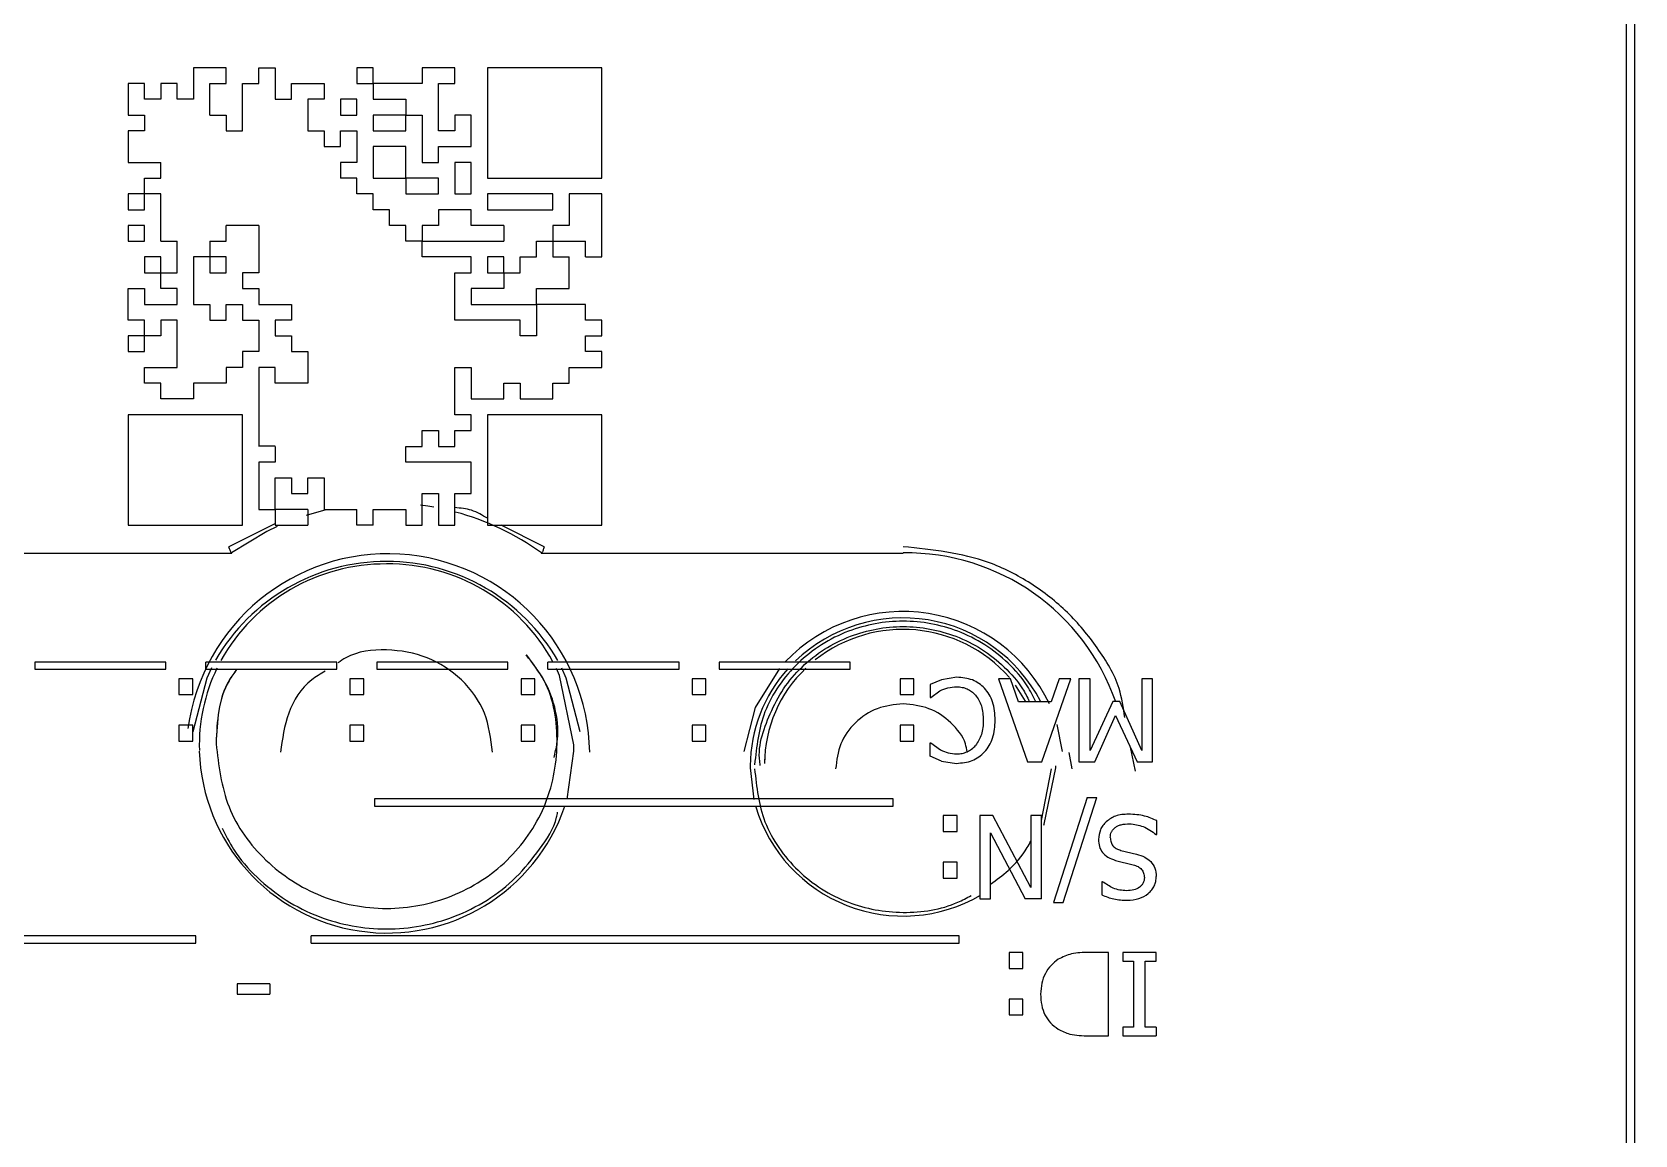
# Model space of a CAD drawing. Extents: x 500 to 100500, y -14500 to 21140.
# Drawn here: x 6592.38 to 6611, y -1954.71 to -1941.9 of the extents above; entities that cross this region are included whole.
import ezdxf

# ---------------------------------------------------------------- set-up
doc = ezdxf.new("R2010")
doc.units = 0
doc.layers.get('0').update_dxf_attribs({"linetype": 'CONTINUOUS'})
doc.layers.add('D', color=7, linetype='CONTINUOUS')

# ---------------------------------------------------------------- blocks, each defined once
blk = doc.blocks.new('KJG24hsdg')
at = {"color": 1, "linetype": 'Continuous', "lineweight": 25}
for p, q in [((-18036.019, -19366.062), (-18036.019, -19332.689)), ((-18035.919, -19366.372), (-18035.919, -19338.937)), ((-18052.282, -19341.883), (-18052.661, -19341.883)), ((-18052.661, -19341.883), (-18052.661, -19342.249)), ((-18052.282, -19342.066), (-18052.282, -19341.883)), ((-18051.902, -19341.883), (-18051.713, -19341.883)), ((-18051.902, -19342.066), (-18051.902, -19341.883)), ((-18051.713, -19341.883), (-18051.713, -19342.249)), ((-18050.575, -19341.883), (-18050.764, -19341.883)), ((-18050.764, -19341.883), (-18050.764, -19342.066)), ((-18050.575, -19342.066), (-18050.575, -19341.883)), ((-18049.626, -19341.883), (-18050.006, -19341.883)), ((-18050.006, -19341.883), (-18050.006, -19342.066)), ((-18049.626, -19342.066), (-18049.626, -19341.883)), ((-18047.919, -19341.883), (-18049.247, -19341.883)), ((-18049.247, -19341.883), (-18049.247, -19343.165)), ((-18047.919, -19343.165), (-18047.919, -19341.883)), ((-18053.23, -19342.066), (-18053.419, -19342.066)), ((-18053.419, -19342.066), (-18053.419, -19342.432)), ((-18053.23, -19342.249), (-18053.23, -19342.066)), ((-18052.85, -19342.066), (-18053.04, -19342.066)), ((-18053.04, -19342.066), (-18053.04, -19342.249)), ((-18052.85, -19342.249), (-18052.85, -19342.066)), ((-18052.471, -19342.432), (-18052.471, -19342.066)), ((-18052.471, -19342.066), (-18052.282, -19342.066)), ((-18052.092, -19342.066), (-18051.902, -19342.066)), ((-18052.092, -19342.616), (-18052.092, -19342.066)), ((-18051.523, -19342.066), (-18051.144, -19342.066)), ((-18051.523, -19342.249), (-18051.523, -19342.066)), ((-18051.144, -19342.066), (-18051.144, -19342.249)), ((-18050.764, -19342.066), (-18050.575, -19342.066)), ((-18050.006, -19342.066), (-18050.575, -19342.066)), ((-18050.575, -19342.066), (-18050.575, -19342.249)), ((-18049.816, -19342.616), (-18049.816, -19342.066)), ((-18049.816, -19342.066), (-18049.626, -19342.066)), ((-18053.04, -19342.249), (-18053.23, -19342.249)), ((-18052.661, -19342.249), (-18052.85, -19342.249)), ((-18051.713, -19342.249), (-18051.523, -19342.249)), ((-18051.333, -19342.249), (-18051.333, -19342.616)), ((-18051.144, -19342.249), (-18051.333, -19342.249)), ((-18050.764, -19342.249), (-18050.954, -19342.249)), ((-18050.954, -19342.249), (-18050.954, -19342.432)), ((-18050.764, -19342.432), (-18050.764, -19342.249)), ((-18050.575, -19342.249), (-18050.195, -19342.249)), ((-18050.195, -19342.249), (-18050.195, -19342.432)), ((-18053.419, -19342.432), (-18053.23, -19342.432)), ((-18053.23, -19342.432), (-18053.23, -19342.616)), ((-18052.471, -19342.432), (-18052.282, -19342.432)), ((-18052.282, -19342.432), (-18052.282, -19342.616)), ((-18050.954, -19342.432), (-18050.764, -19342.432)), ((-18050.195, -19342.432), (-18050.575, -19342.432)), ((-18050.575, -19342.432), (-18050.575, -19342.616)), ((-18050.195, -19342.432), (-18050.006, -19342.432)), ((-18050.195, -19342.616), (-18050.195, -19342.432)), ((-18050.006, -19342.432), (-18050.006, -19342.982)), ((-18049.437, -19342.432), (-18049.626, -19342.432)), ((-18049.626, -19342.432), (-18049.626, -19342.616)), ((-18049.437, -19342.799), (-18049.437, -19342.432)), ((-18053.23, -19342.616), (-18053.419, -19342.616)), ((-18053.419, -19342.616), (-18053.419, -19342.982)), ((-18052.282, -19342.616), (-18052.092, -19342.616)), ((-18051.333, -19342.616), (-18051.144, -19342.616)), ((-18051.144, -19342.616), (-18051.144, -19342.799)), ((-18050.954, -19342.616), (-18050.764, -19342.616)), ((-18050.954, -19342.799), (-18050.954, -19342.616)), ((-18050.764, -19342.616), (-18050.764, -19342.982)), ((-18050.575, -19342.616), (-18050.195, -19342.616)), ((-18049.626, -19342.616), (-18049.816, -19342.616)), ((-18051.144, -19342.799), (-18050.954, -19342.799)), ((-18050.575, -19342.799), (-18050.575, -19343.165)), ((-18050.195, -19342.799), (-18050.575, -19342.799)), ((-18050.195, -19343.165), (-18050.195, -19342.799)), ((-18049.816, -19342.982), (-18049.816, -19342.799)), ((-18049.816, -19342.799), (-18049.437, -19342.799)), ((-18053.419, -19342.982), (-18053.04, -19342.982)), ((-18053.04, -19343.165), (-18053.04, -19342.982)), ((-18050.954, -19342.982), (-18050.954, -19343.165)), ((-18050.764, -19342.982), (-18050.954, -19342.982)), ((-18050.006, -19342.982), (-18049.816, -19342.982)), ((-18049.437, -19342.982), (-18049.626, -19342.982)), ((-18049.626, -19342.982), (-18049.626, -19343.348)), ((-18049.437, -19343.348), (-18049.437, -19342.982)), ((-18053.23, -19343.165), (-18053.04, -19343.165)), ((-18053.23, -19343.348), (-18053.23, -19343.165)), ((-18050.764, -19343.165), (-18050.954, -19343.165)), ((-18050.764, -19343.348), (-18050.764, -19343.165)), ((-18050.575, -19343.165), (-18050.195, -19343.165)), ((-18049.816, -19343.165), (-18050.195, -19343.165)), ((-18050.195, -19343.165), (-18050.195, -19343.348)), ((-18049.816, -19343.348), (-18049.816, -19343.165)), ((-18049.247, -19343.165), (-18047.919, -19343.165)), ((-18053.23, -19343.348), (-18053.419, -19343.348)), ((-18053.419, -19343.348), (-18053.419, -19343.532)), ((-18053.04, -19343.348), (-18053.23, -19343.348)), ((-18053.23, -19343.532), (-18053.23, -19343.348)), ((-18053.04, -19343.898), (-18053.04, -19343.348)), ((-18050.575, -19343.348), (-18050.764, -19343.348)), ((-18050.575, -19343.532), (-18050.575, -19343.348)), ((-18050.195, -19343.348), (-18049.816, -19343.348)), ((-18049.626, -19343.348), (-18049.437, -19343.348)), ((-18048.488, -19343.348), (-18049.247, -19343.348)), ((-18049.247, -19343.348), (-18049.247, -19343.532)), ((-18048.488, -19343.532), (-18048.488, -19343.348)), ((-18047.919, -19343.348), (-18048.299, -19343.348)), ((-18048.299, -19343.348), (-18048.299, -19343.715)), ((-18047.919, -19344.081), (-18047.919, -19343.348)), ((-18053.419, -19343.532), (-18053.23, -19343.532)), ((-18050.385, -19343.532), (-18050.575, -19343.532)), ((-18050.385, -19343.715), (-18050.385, -19343.532)), ((-18049.437, -19343.532), (-18049.816, -19343.532)), ((-18049.816, -19343.532), (-18049.816, -19343.715)), ((-18049.437, -19343.715), (-18049.437, -19343.532)), ((-18049.247, -19343.532), (-18048.488, -19343.532)), ((-18053.23, -19343.715), (-18053.419, -19343.715)), ((-18053.419, -19343.715), (-18053.419, -19343.898)), ((-18053.23, -19343.898), (-18053.23, -19343.715)), ((-18052.282, -19343.898), (-18052.282, -19343.715)), ((-18051.902, -19343.715), (-18052.282, -19343.715)), ((-18051.902, -19343.715), (-18051.902, -19344.264)), ((-18050.195, -19343.715), (-18050.385, -19343.715)), ((-18050.195, -19343.898), (-18050.195, -19343.715)), ((-18049.816, -19343.715), (-18050.006, -19343.715)), ((-18050.006, -19343.715), (-18050.006, -19343.898)), ((-18049.057, -19343.715), (-18049.437, -19343.715)), ((-18049.057, -19343.715), (-18049.057, -19343.898)), ((-18048.299, -19343.715), (-18048.488, -19343.715)), ((-18048.488, -19343.715), (-18048.488, -19343.898)), ((-18053.419, -19343.898), (-18053.23, -19343.898)), ((-18053.04, -19343.898), (-18052.85, -19343.898)), ((-18052.85, -19344.264), (-18052.85, -19343.898)), ((-18052.471, -19343.898), (-18052.471, -19344.081)), ((-18052.471, -19343.898), (-18052.282, -19343.898)), ((-18050.006, -19343.898), (-18050.195, -19343.898)), ((-18050.006, -19344.081), (-18050.006, -19343.898)), ((-18050.006, -19343.898), (-18049.057, -19343.898)), ((-18048.678, -19343.898), (-18048.488, -19343.898)), ((-18048.678, -19344.081), (-18048.678, -19343.898)), ((-18048.488, -19343.898), (-18048.488, -19344.081)), ((-18048.488, -19343.898), (-18048.109, -19343.898)), ((-18048.109, -19344.081), (-18048.109, -19343.898)), ((-18053.04, -19344.081), (-18053.23, -19344.081)), ((-18053.23, -19344.081), (-18053.23, -19344.264)), ((-18053.04, -19344.264), (-18053.04, -19344.081)), ((-18052.661, -19344.081), (-18052.661, -19344.631)), ((-18052.471, -19344.081), (-18052.661, -19344.081)), ((-18052.282, -19344.081), (-18052.471, -19344.081)), ((-18052.471, -19344.081), (-18052.471, -19344.264)), ((-18052.282, -19344.264), (-18052.282, -19344.081)), ((-18049.437, -19344.081), (-18050.006, -19344.081)), ((-18049.437, -19344.264), (-18049.437, -19344.081)), ((-18049.057, -19344.081), (-18049.247, -19344.081)), ((-18049.247, -19344.081), (-18049.247, -19344.264)), ((-18049.057, -19344.264), (-18049.057, -19344.081)), ((-18048.868, -19344.081), (-18048.678, -19344.081)), ((-18048.868, -19344.264), (-18048.868, -19344.081)), ((-18048.488, -19344.081), (-18048.299, -19344.081)), ((-18048.299, -19344.448), (-18048.299, -19344.081)), ((-18048.109, -19344.081), (-18047.919, -19344.081)), ((-18053.23, -19344.264), (-18053.04, -19344.264)), ((-18053.04, -19344.264), (-18052.85, -19344.264)), ((-18053.04, -19344.448), (-18053.04, -19344.264)), ((-18052.471, -19344.264), (-18052.282, -19344.264)), ((-18051.902, -19344.264), (-18052.092, -19344.264)), ((-18052.092, -19344.264), (-18052.092, -19344.448)), ((-18049.626, -19344.814), (-18049.626, -19344.264)), ((-18049.626, -19344.264), (-18049.437, -19344.264)), ((-18049.247, -19344.264), (-18049.057, -19344.264)), ((-18049.057, -19344.264), (-18048.868, -19344.264)), ((-18049.057, -19344.264), (-18049.057, -19344.448)), ((-18053.419, -19344.448), (-18053.23, -19344.448)), ((-18053.419, -19344.814), (-18053.419, -19344.448)), ((-18053.23, -19344.448), (-18053.23, -19344.631)), ((-18052.85, -19344.448), (-18053.04, -19344.448)), ((-18052.85, -19344.631), (-18052.85, -19344.448)), ((-18052.092, -19344.448), (-18051.902, -19344.448)), ((-18051.902, -19344.448), (-18051.902, -19344.631)), ((-18049.057, -19344.448), (-18049.437, -19344.448)), ((-18049.437, -19344.448), (-18049.437, -19344.631)), ((-18048.678, -19344.631), (-18048.678, -19344.448)), ((-18048.678, -19344.448), (-18048.299, -19344.448)), ((-18053.23, -19344.814), (-18053.419, -19344.814)), ((-18053.23, -19344.631), (-18052.85, -19344.631)), ((-18053.23, -19344.997), (-18053.23, -19344.814)), ((-18053.04, -19344.814), (-18053.04, -19344.997)), ((-18052.85, -19344.814), (-18053.04, -19344.814)), ((-18052.85, -19345.364), (-18052.85, -19344.814)), ((-18052.661, -19344.631), (-18052.471, -19344.631)), ((-18052.471, -19344.631), (-18052.471, -19344.814)), ((-18052.471, -19344.814), (-18052.282, -19344.814)), ((-18052.282, -19344.631), (-18052.092, -19344.631)), ((-18052.282, -19344.814), (-18052.282, -19344.631)), ((-18052.092, -19344.631), (-18052.092, -19344.814)), ((-18052.092, -19344.814), (-18051.902, -19344.814)), ((-18051.902, -19344.631), (-18051.523, -19344.631)), ((-18051.902, -19344.814), (-18051.902, -19345.18)), ((-18051.523, -19344.814), (-18051.713, -19344.814)), ((-18051.713, -19344.814), (-18051.713, -19344.997)), ((-18051.523, -19344.631), (-18051.523, -19344.814)), ((-18048.868, -19344.814), (-18049.626, -19344.814)), ((-18049.437, -19344.631), (-18048.678, -19344.631)), ((-18048.868, -19344.997), (-18048.868, -19344.814)), ((-18048.109, -19344.631), (-18048.678, -19344.631)), ((-18048.678, -19344.631), (-18048.678, -19344.997)), ((-18048.109, -19344.814), (-18048.109, -19344.631)), ((-18047.919, -19344.814), (-18048.109, -19344.814)), ((-18047.919, -19344.997), (-18047.919, -19344.814)), ((-18053.23, -19344.997), (-18053.419, -19344.997)), ((-18053.419, -19344.997), (-18053.419, -19345.18)), ((-18053.23, -19345.18), (-18053.23, -19344.997)), ((-18053.04, -19344.997), (-18053.23, -19344.997)), ((-18051.713, -19344.997), (-18051.523, -19344.997)), ((-18051.523, -19344.997), (-18051.523, -19345.18)), ((-18048.678, -19344.997), (-18048.868, -19344.997)), ((-18048.109, -19345.18), (-18048.109, -19344.997)), ((-18048.109, -19344.997), (-18047.919, -19344.997)), ((-18053.419, -19345.18), (-18053.23, -19345.18)), ((-18051.902, -19345.18), (-18052.092, -19345.18)), ((-18052.092, -19345.18), (-18052.092, -19345.364)), ((-18051.523, -19345.18), (-18051.333, -19345.18)), ((-18051.333, -19345.18), (-18051.333, -19345.547)), ((-18047.919, -19345.18), (-18048.109, -19345.18)), ((-18047.919, -19345.364), (-18047.919, -19345.18)), ((-18053.23, -19345.364), (-18052.85, -19345.364)), ((-18053.23, -19345.547), (-18053.23, -19345.364)), ((-18052.282, -19345.364), (-18052.282, -19345.547)), ((-18052.092, -19345.364), (-18052.282, -19345.364)), ((-18051.713, -19345.364), (-18051.902, -19345.364)), ((-18051.902, -19345.364), (-18051.902, -19346.28)), ((-18051.713, -19345.547), (-18051.713, -19345.364)), ((-18049.626, -19345.364), (-18049.437, -19345.364)), ((-18049.626, -19345.913), (-18049.626, -19345.364)), ((-18049.437, -19345.364), (-18049.437, -19345.73)), ((-18048.299, -19345.547), (-18048.299, -19345.364)), ((-18048.299, -19345.364), (-18047.919, -19345.364)), ((-18053.04, -19345.547), (-18053.23, -19345.547)), ((-18053.04, -19345.73), (-18053.04, -19345.547)), ((-18052.661, -19345.547), (-18052.661, -19345.73)), ((-18052.282, -19345.547), (-18052.661, -19345.547)), ((-18051.333, -19345.547), (-18051.713, -19345.547)), ((-18049.057, -19345.73), (-18049.057, -19345.547)), ((-18049.057, -19345.547), (-18048.868, -19345.547)), ((-18048.868, -19345.547), (-18048.868, -19345.73)), ((-18048.488, -19345.73), (-18048.488, -19345.547)), ((-18048.488, -19345.547), (-18048.299, -19345.547)), ((-18052.661, -19345.73), (-18053.04, -19345.73)), ((-18049.437, -19345.73), (-18049.057, -19345.73)), ((-18048.868, -19345.73), (-18048.488, -19345.73)), ((-18052.092, -19345.913), (-18053.419, -19345.913)), ((-18053.419, -19345.913), (-18053.419, -19347.195)), ((-18052.092, -19347.195), (-18052.092, -19345.913)), ((-18049.437, -19345.913), (-18049.626, -19345.913)), ((-18049.437, -19346.096), (-18049.437, -19345.913)), ((-18047.919, -19345.913), (-18049.247, -19345.913)), ((-18049.247, -19345.913), (-18049.247, -19347.195)), ((-18047.919, -19347.195), (-18047.919, -19345.913)), ((-18050.006, -19346.28), (-18050.006, -19346.096)), ((-18050.006, -19346.096), (-18049.816, -19346.096)), ((-18049.816, -19346.096), (-18049.816, -19346.28)), ((-18049.626, -19346.28), (-18049.626, -19346.096)), ((-18049.626, -19346.096), (-18049.437, -19346.096)), ((-18051.713, -19346.279), (-18051.902, -19346.279)), ((-18051.713, -19346.28), (-18051.713, -19346.463)), ((-18050.195, -19346.463), (-18050.195, -19346.28)), ((-18050.195, -19346.28), (-18050.006, -19346.28)), ((-18049.816, -19346.28), (-18049.626, -19346.28)), ((-18051.713, -19346.463), (-18051.902, -19346.463)), ((-18051.902, -19346.463), (-18051.902, -19347.012)), ((-18049.437, -19346.463), (-18050.195, -19346.463)), ((-18049.437, -19346.829), (-18049.437, -19346.463)), ((-18051.713, -19347.012), (-18051.713, -19346.646)), ((-18051.713, -19346.646), (-18051.523, -19346.646)), ((-18051.523, -19346.646), (-18051.523, -19346.829)), ((-18051.333, -19346.646), (-18051.144, -19346.646)), ((-18051.333, -19346.829), (-18051.333, -19346.646)), ((-18051.144, -19346.646), (-18051.144, -19347.012)), ((-18051.523, -19346.829), (-18051.333, -19346.829)), ((-18050.006, -19347.195), (-18050.006, -19346.829)), ((-18050.006, -19346.829), (-18049.816, -19346.829)), ((-18049.816, -19346.829), (-18049.816, -19347.195)), ((-18049.626, -19347.195), (-18049.626, -19346.829)), ((-18049.626, -19346.829), (-18049.437, -19346.829)), ((-18051.902, -19347.012), (-18051.713, -19347.012)), ((-18051.333, -19347.012), (-18051.713, -19347.012)), ((-18051.713, -19347.012), (-18051.713, -19347.195)), ((-18051.123, -19347.019), (-18051.353, -19347.082)), ((-18051.333, -19347.012), (-18051.333, -19347.195)), ((-18051.144, -19347.012), (-18050.764, -19347.012)), ((-18050.764, -19347.195), (-18050.764, -19347.012)), ((-18050.575, -19347.195), (-18050.575, -19347.012)), ((-18050.575, -19347.012), (-18050.195, -19347.012)), ((-18050.195, -19347.012), (-18050.195, -19347.195)), ((-18053.419, -19347.195), (-18052.092, -19347.195)), ((-18051.718, -19347.179), (-18052.252, -19347.446)), ((-18051.713, -19347.195), (-18051.333, -19347.195)), ((-18050.575, -19347.195), (-18050.764, -19347.195)), ((-18050.195, -19347.195), (-18050.006, -19347.195)), ((-18049.816, -19347.195), (-18049.626, -19347.195)), ((-18049.247, -19347.195), (-18047.919, -19347.195)), ((-18048.587, -19347.446), (-18049.088, -19347.195)), ((-18056.419, -19347.52), (-18052.217, -19347.52)), ((-18052.219, -19347.518), (-18052.219, -19347.517)), ((-18048.622, -19347.52), (-18044.419, -19347.52)), ((-18048.62, -19347.517), (-18048.62, -19347.518)), ((-18054.505, -19348.785), (-18054.505, -19348.868)), ((-18052.983, -19348.785), (-18054.505, -19348.785)), ((-18054.505, -19348.868), (-18052.983, -19348.868)), ((-18052.983, -19348.868), (-18052.983, -19348.785)), ((-18052.518, -19348.868), (-18052.518, -19348.785)), ((-18050.996, -19348.785), (-18052.518, -19348.785)), ((-18052.518, -19348.868), (-18050.996, -19348.868)), ((-18050.996, -19348.868), (-18050.996, -19348.785)), ((-18050.531, -19348.785), (-18050.531, -19348.868)), ((-18049.009, -19348.785), (-18050.531, -19348.785)), ((-18050.531, -19348.868), (-18049.009, -19348.868)), ((-18049.009, -19348.868), (-18049.009, -19348.785)), ((-18048.544, -19348.868), (-18048.544, -19348.785)), ((-18047.022, -19348.785), (-18048.544, -19348.785)), ((-18048.544, -19348.868), (-18047.022, -19348.868)), ((-18047.022, -19348.868), (-18047.022, -19348.785)), ((-18046.557, -19348.785), (-18046.557, -19348.868)), ((-18045.035, -19348.785), (-18046.557, -19348.785)), ((-18046.557, -19348.868), (-18045.035, -19348.868)), ((-18045.035, -19348.868), (-18045.035, -19348.785)), ((-18052.671, -19348.979), (-18052.831, -19348.979)), ((-18052.831, -19348.979), (-18052.831, -19349.163)), ((-18052.671, -19349.163), (-18052.671, -19348.979)), ((-18050.684, -19348.979), (-18050.844, -19348.979)), ((-18050.844, -19348.979), (-18050.844, -19349.163)), ((-18050.684, -19349.163), (-18050.684, -19348.979)), ((-18048.697, -19348.979), (-18048.857, -19348.979)), ((-18048.857, -19348.979), (-18048.857, -19349.163)), ((-18048.697, -19349.163), (-18048.697, -19348.979)), ((-18046.71, -19348.979), (-18046.87, -19348.979)), ((-18046.87, -19348.979), (-18046.87, -19349.163)), ((-18046.71, -19349.163), (-18046.71, -19348.979)), ((-18044.293, -19348.979), (-18044.453, -19348.979)), ((-18044.453, -19348.979), (-18044.453, -19349.163)), ((-18044.293, -19349.163), (-18044.293, -19348.979)), ((-18043.975, -19348.99), (-18044.107, -19349.044)), ((-18044.107, -19349.044), (-18044.107, -19349.198)), ((-18043.796, -19348.961), (-18043.975, -19348.99)), ((-18043.171, -19348.979), (-18043.311, -19348.979)), ((-18043.311, -19348.979), (-18042.974, -19349.945)), ((-18043.08, -19349.249), (-18043.171, -19348.979)), ((-18042.996, -19349.238), (-18043.113, -19349.055)), ((-18042.81, -19349.945), (-18042.473, -19348.979)), ((-18042.607, -19348.979), (-18042.698, -19349.249)), ((-18042.473, -19348.979), (-18042.607, -19348.979)), ((-18042.245, -19348.979), (-18042.378, -19348.979)), ((-18042.378, -19348.979), (-18042.378, -19349.945)), ((-18042.245, -19349.811), (-18042.245, -19348.979)), ((-18041.645, -19348.979), (-18041.645, -19349.811)), ((-18041.521, -19348.979), (-18041.645, -19348.979)), ((-18041.521, -19349.945), (-18041.521, -19348.979)), ((-18052.831, -19349.163), (-18052.671, -19349.163)), ((-18050.844, -19349.163), (-18050.684, -19349.163)), ((-18048.857, -19349.163), (-18048.697, -19349.163)), ((-18046.87, -19349.163), (-18046.71, -19349.163)), ((-18044.453, -19349.163), (-18044.293, -19349.163)), ((-18044.107, -19349.198), (-18044.098, -19349.198)), ((-18044.098, -19349.198), (-18043.992, -19349.12)), ((-18042.698, -19349.249), (-18043.08, -19349.249)), ((-18041.984, -19349.245), (-18042.245, -19349.811)), ((-18041.903, -19349.245), (-18041.984, -19349.245)), ((-18041.645, -19349.811), (-18041.903, -19349.245)), ((-18042.193, -19349.945), (-18041.952, -19349.407)), ((-18041.952, -19349.407), (-18041.702, -19349.945)), ((-18052.671, -19349.519), (-18052.831, -19349.519)), ((-18052.831, -19349.519), (-18052.831, -19349.703)), ((-18052.671, -19349.703), (-18052.671, -19349.519)), ((-18050.684, -19349.519), (-18050.844, -19349.519)), ((-18050.844, -19349.519), (-18050.844, -19349.703)), ((-18050.684, -19349.703), (-18050.684, -19349.519)), ((-18048.697, -19349.519), (-18048.857, -19349.519)), ((-18048.857, -19349.519), (-18048.857, -19349.703)), ((-18048.697, -19349.703), (-18048.697, -19349.519)), ((-18046.71, -19349.519), (-18046.87, -19349.519)), ((-18046.87, -19349.519), (-18046.87, -19349.703)), ((-18046.71, -19349.703), (-18046.71, -19349.519)), ((-18044.293, -19349.519), (-18044.453, -19349.519)), ((-18044.453, -19349.519), (-18044.453, -19349.703)), ((-18044.293, -19349.703), (-18044.293, -19349.519)), ((-18042.568, -19349.825), (-18042.63, -19349.509)), ((-18052.831, -19349.703), (-18052.671, -19349.703)), ((-18052.399, -19349.719), (-18052.399, -19349.744)), ((-18050.844, -19349.703), (-18050.684, -19349.703)), ((-18048.857, -19349.703), (-18048.697, -19349.703)), ((-18048.439, -19349.744), (-18048.439, -19349.719)), ((-18048.322, -19350.377), (-18048.244, -19349.82)), ((-18048.244, -19349.82), (-18048.244, -19349.747)), ((-18046.87, -19349.703), (-18046.71, -19349.703)), ((-18044.453, -19349.703), (-18044.293, -19349.703)), ((-18044.107, -19349.725), (-18044.097, -19349.725)), ((-18044.107, -19349.88), (-18044.107, -19349.725)), ((-18044.097, -19349.725), (-18043.984, -19349.806)), ((-18042.496, -19349.835), (-18042.459, -19350.026)), ((-18041.722, -19350.052), (-18041.777, -19349.773)), ((-18046.194, -19349.99), (-18046.194, -19350.013)), ((-18046.194, -19350.013), (-18046.153, -19350.383)), ((-18046.029, -19349.914), (-18046.029, -19349.964)), ((-18043.975, -19349.937), (-18044.107, -19349.88)), ((-18043.975, -19349.937), (-18043.799, -19349.962)), ((-18042.974, -19349.945), (-18042.81, -19349.945)), ((-18042.812, -19350.624), (-18042.694, -19350.026)), ((-18042.644, -19350.013), (-18042.644, -19349.99)), ((-18042.378, -19349.945), (-18042.193, -19349.945)), ((-18041.702, -19349.945), (-18041.521, -19349.945)), ((-18050.559, -19350.375), (-18050.559, -19350.459)), ((-18044.535, -19350.375), (-18050.559, -19350.375)), ((-18044.535, -19350.459), (-18044.535, -19350.375)), ((-18042.283, -19350.359), (-18042.674, -19351.578)), ((-18042.559, -19351.578), (-18042.169, -19350.359)), ((-18042.283, -19350.359), (-18042.169, -19350.359)), ((-18050.559, -19350.459), (-18044.535, -19350.459)), ((-18043.792, -19350.569), (-18043.953, -19350.569)), ((-18043.953, -19350.569), (-18043.953, -19350.754)), ((-18043.792, -19350.754), (-18043.792, -19350.569)), ((-18043.379, -19350.569), (-18043.528, -19350.569)), ((-18043.528, -19350.569), (-18043.528, -19351.535)), ((-18042.936, -19351.402), (-18043.379, -19350.569)), ((-18042.812, -19350.569), (-18042.936, -19350.569)), ((-18042.936, -19350.569), (-18042.936, -19351.402)), ((-18042.812, -19351.535), (-18042.812, -19350.569)), ((-18043.953, -19350.754), (-18043.792, -19350.754)), ((-18043.404, -19351.535), (-18043.404, -19350.77)), ((-18043.404, -19350.77), (-18043.001, -19351.535)), ((-18041.471, -19350.788), (-18041.471, -19350.627)), ((-18041.481, -19350.788), (-18041.471, -19350.788)), ((-18043.792, -19351.109), (-18043.953, -19351.109)), ((-18043.953, -19351.109), (-18043.953, -19351.294)), ((-18043.792, -19351.294), (-18043.792, -19351.109)), ((-18041.953, -19351.088), (-18041.748, -19351.139)), ((-18041.889, -19350.972), (-18041.709, -19351.016)), ((-18043.953, -19351.294), (-18043.792, -19351.294)), ((-18042.103, -19351.336), (-18042.112, -19351.336)), ((-18042.112, -19351.336), (-18042.112, -19351.49)), ((-18043.528, -19351.535), (-18043.404, -19351.535)), ((-18042.812, -19351.535), (-18043.001, -19351.535)), ((-18042.674, -19351.578), (-18042.559, -19351.578)), ((-18052.633, -19351.965), (-18054.905, -19351.965)), ((-18054.905, -19352.049), (-18052.633, -19352.049)), ((-18052.633, -19352.049), (-18052.633, -19351.965)), ((-18051.295, -19352.049), (-18051.295, -19351.965)), ((-18043.77, -19351.965), (-18051.295, -19351.965)), ((-18051.295, -19352.049), (-18043.77, -19352.049)), ((-18043.77, -19352.049), (-18043.77, -19351.965)), ((-18043.028, -19352.159), (-18043.189, -19352.159)), ((-18043.189, -19352.159), (-18043.189, -19352.344)), ((-18043.028, -19352.344), (-18043.028, -19352.159)), ((-18042.034, -19352.159), (-18042.264, -19352.159)), ((-18042.034, -19353.125), (-18042.034, -19352.159)), ((-18041.482, -19352.159), (-18041.869, -19352.159)), ((-18041.869, -19352.159), (-18041.869, -19352.258)), ((-18041.869, -19352.258), (-18041.742, -19352.258)), ((-18041.742, -19352.258), (-18041.742, -19353.027)), ((-18041.609, -19353.027), (-18041.609, -19352.258)), ((-18041.609, -19352.258), (-18041.482, -19352.258)), ((-18041.482, -19352.258), (-18041.482, -19352.159)), ((-18043.189, -19352.344), (-18043.028, -19352.344)), ((-18051.775, -19352.523), (-18052.154, -19352.523)), ((-18052.154, -19352.523), (-18052.154, -19352.641)), ((-18051.775, -19352.523), (-18051.775, -19352.641)), ((-18052.154, -19352.641), (-18051.775, -19352.641)), ((-18043.028, -19352.7), (-18043.189, -19352.7)), ((-18043.189, -19352.7), (-18043.189, -19352.884)), ((-18043.028, -19352.884), (-18043.028, -19352.7)), ((-18043.189, -19352.884), (-18043.028, -19352.884)), ((-18042.261, -19353.125), (-18042.034, -19353.125)), ((-18041.742, -19353.027), (-18041.869, -19353.027)), ((-18041.869, -19353.027), (-18041.869, -19353.125)), ((-18041.869, -19353.125), (-18041.482, -19353.125)), ((-18041.482, -19353.027), (-18041.609, -19353.027)), ((-18041.482, -19353.027), (-18041.482, -19353.125))]:
    blk.add_line(p, q, dxfattribs=at)
at = {"color": 1, "linetype": 'Continuous', "lineweight": 25, "flags": 128}
for points in [[(-18049.87, -19346.987), (-18049.939, -19346.976), (-18050.026, -19346.963)], [(-18051.689, -19347.211), (-18051.811, -19347.269), (-18052.219, -19347.518)], [(-18052.452, -19348.851), (-18052.508, -19348.972), (-18052.669, -19349.594)], [(-18048.244, -19349.745), (-18048.41, -19348.943), (-18048.447, -19348.861)], [(-18048.17, -19349.594), (-18048.331, -19348.972), (-18048.383, -19348.858)], [(-18045.857, -19348.86), (-18046.138, -19349.313), (-18046.271, -19349.825)], [(-18042.785, -19350.681), (-18042.78, -19350.669), (-18042.644, -19350.013)]]:
    blk.add_lwpolyline(points, dxfattribs=at)
at = {"color": 1, "linetype": 'Continuous', "lineweight": 25}
for centre, radius, start, end in [((-18050.405, -19349.986), 3.046, 54.133, 75.0831), ((-18050.403, -19349.872), 2.344, 0.9475, 172.3164), ((-18044.386, -19350.096), 2.579, 19.1818, 90.7497), ((-18050.419, -19349.908), 2.292, 29.8462, 150.0382), ((-18050.436, -19349.829), 2.183, 89.566, 150.8897), ((-18050.403, -19349.828), 2.183, 28.6468, 90.4385), ((-18044.422, -19350.086), 1.888, 25.5564, 136.33), ((-18044.422, -19350.076), 1.804, 27.5884, 133.7357), ((-18044.42, -19350.051), 1.645, 41.3606, 128.3537), ((-18050.553, -19349.748), 2.041, 154.1075, 181.8509), ((-18044.518, -19349.992), 1.676, 137.7318, 179.9533), ((-18044.492, -19349.972), 1.537, 133.4972, 179.6947), ((-18050.412, -19349.749), 2.183, 181.8565, 341.0134), ((-18044.42, -19349.946), 1.789, 196.9702, 300.1689)]:
    blk.add_arc(centre, radius, start, end, dxfattribs=at)
for points, knots in [([(-18049.247, -19347.116), (-18049.307, -19347.08), (-18049.423, -19347.009), (-18049.56, -19346.998), (-18049.626, -19346.992)], [0, 0, 0, 0, 0.513081, 1, 1, 1, 1]), ([(-18052.219, -19347.518), (-18052.219, -19347.519), (-18052.22, -19347.522), (-18052.224, -19347.515), (-18052.23, -19347.505), (-18052.236, -19347.489), (-18052.244, -19347.468), (-18052.249, -19347.454), (-18052.252, -19347.446)], [0, 0, 0, 0, 0.23945, 0.366696, 0.49908, 0.70549, 0.841806, 1, 1, 1, 1]), ([(-18048.587, -19347.446), (-18048.59, -19347.454), (-18048.595, -19347.468), (-18048.602, -19347.489), (-18048.609, -19347.505), (-18048.614, -19347.515), (-18048.619, -19347.522), (-18048.62, -19347.519), (-18048.62, -19347.518)], [0, 0, 0, 0, 0.158219, 0.294543, 0.500921, 0.633319, 0.76057, 1, 1, 1, 1]), ([(-18041.845, -19349.43), (-18041.861, -19349.316), (-18041.902, -19349.025), (-18042.155, -19348.613), (-18042.497, -19348.196), (-18042.928, -19347.86), (-18043.556, -19347.535), (-18044.08, -19347.481), (-18044.419, -19347.446)], [0, 0, 0, 0, 0.09977, 0.2538985, 0.4081772, 0.5623057, 0.7165844, 1, 1, 1, 1]), ([(-18042.877, -19349.249), (-18042.908, -19349.185), (-18042.99, -19349.019), (-18043.193, -19348.792), (-18043.465, -19348.574), (-18043.868, -19348.373), (-18044.419, -19348.27), (-18044.971, -19348.373), (-18045.373, -19348.574), (-18045.648, -19348.79), (-18045.871, -19349.055), (-18046.086, -19349.444), (-18046.121, -19349.767), (-18046.144, -19349.977)], [0, 0, 0, 0, 0.047125, 0.123324, 0.199408, 0.275607, 0.41555, 0.555492, 0.631575, 0.707775, 0.783858, 0.860057, 1, 1, 1, 1]), ([(-18046.078, -19349.986), (-18046.078, -19349.983), (-18046.118, -19349.783), (-18046.008, -19349.463), (-18045.819, -19349.09), (-18045.601, -19348.835), (-18045.338, -19348.627), (-18044.951, -19348.433), (-18044.419, -19348.334), (-18043.889, -19348.434), (-18043.501, -19348.626), (-18043.24, -19348.836), (-18043.052, -19349.044), (-18042.978, -19349.192), (-18042.954, -19349.241)], [0, 0, 0, 0, 0.002122, 0.143056, 0.219677, 0.296418, 0.373038, 0.44978, 0.590714, 0.731648, 0.808268, 0.885009, 0.961629, 1, 1, 1, 1]), ([(-18052.399, -19349.734), (-18052.37, -19349.984), (-18052.31, -19350.485), (-18051.852, -19351.121), (-18051.198, -19351.547), (-18050.419, -19351.696), (-18049.642, -19351.546), (-18048.984, -19351.122), (-18048.54, -19350.483), (-18048.396, -19349.739), (-18048.491, -19349.096), (-18048.722, -19348.799), (-18048.797, -19348.703)], [0, 0, 0, 0, 0.105465, 0.21093, 0.316395, 0.42186, 0.527325, 0.63279, 0.738255, 0.84372, 0.949185, 1, 1, 1, 1]), ([(-18049.19, -19349.833), (-18049.208, -19349.677), (-18049.245, -19349.366), (-18049.529, -19348.972), (-18049.937, -19348.705), (-18050.415, -19348.622), (-18050.791, -19348.663), (-18050.952, -19348.774), (-18050.982, -19348.795)], [0, 0, 0, 0, 0.1912, 0.3824, 0.5736, 0.7648, 0.956, 1, 1, 1, 1]), ([(-18048.474, -19349.895), (-18048.461, -19349.84), (-18048.39, -19349.543), (-18048.496, -19349.092), (-18048.722, -19348.797), (-18048.795, -19348.702)], [0, 0, 0, 0, 0.133284, 0.720193, 1, 1, 1, 1]), ([(-18052.156, -19348.868), (-18052.189, -19348.912), (-18052.373, -19349.159), (-18052.387, -19349.474), (-18052.399, -19349.734)], [0, 0, 0, 0, 0.177001, 1, 1, 1, 1]), ([(-18052.159, -19348.868), (-18052.191, -19348.911), (-18052.373, -19349.157), (-18052.388, -19349.47), (-18052.399, -19349.729)], [0, 0, 0, 0, 0.1721699, 1, 1, 1, 1]), ([(-18051.131, -19348.891), (-18051.185, -19348.923), (-18051.377, -19349.035), (-18051.59, -19349.372), (-18051.629, -19349.679), (-18051.649, -19349.833)], [0, 0, 0, 0, 0.165184, 0.582592, 1, 1, 1, 1]), ([(-18043.992, -19349.12), (-18043.961, -19349.106), (-18043.9, -19349.079), (-18043.832, -19349.075), (-18043.798, -19349.073)], [0, 0, 0, 0, 0.4978869, 1, 1, 1, 1]), ([(-18043.798, -19349.073), (-18043.777, -19349.074), (-18043.735, -19349.076), (-18043.676, -19349.095), (-18043.623, -19349.125), (-18043.594, -19349.154), (-18043.58, -19349.169)], [0, 0, 0, 0, 0.257779, 0.502166, 0.745429, 1, 1, 1, 1]), ([(-18043.475, -19349.088), (-18043.495, -19349.069), (-18043.537, -19349.03), (-18043.643, -19348.975), (-18043.734, -19348.967), (-18043.796, -19348.961)], [0, 0, 0, 0, 0.2432525, 0.4836802, 1, 1, 1, 1]), ([(-18043.349, -19349.461), (-18043.354, -19349.388), (-18043.361, -19349.284), (-18043.415, -19349.16), (-18043.455, -19349.112), (-18043.475, -19349.088)], [0, 0, 0, 0, 0.539719, 0.775345, 1, 1, 1, 1]), ([(-18043.677, -19349.827), (-18043.682, -19349.797), (-18043.703, -19349.668), (-18043.856, -19349.479), (-18044.111, -19349.303), (-18044.316, -19349.28), (-18044.419, -19349.269)], [0, 0, 0, 0, 0.094779, 0.396519, 0.69826, 1, 1, 1, 1]), ([(-18043.58, -19349.169), (-18043.566, -19349.188), (-18043.536, -19349.226), (-18043.496, -19349.324), (-18043.491, -19349.405), (-18043.488, -19349.461)], [0, 0, 0, 0, 0.225072, 0.461596, 1, 1, 1, 1]), ([(-18043.488, -19349.461), (-18043.49, -19349.518), (-18043.494, -19349.623), (-18043.551, -19349.712), (-18043.577, -19349.753)], [0, 0, 0, 0, 0.543437, 1, 1, 1, 1]), ([(-18043.474, -19349.829), (-18043.454, -19349.805), (-18043.415, -19349.756), (-18043.361, -19349.633), (-18043.354, -19349.531), (-18043.349, -19349.461)], [0, 0, 0, 0, 0.2307091, 0.4687502, 1, 1, 1, 1]), ([(-18043.984, -19349.806), (-18043.955, -19349.819), (-18043.896, -19349.846), (-18043.831, -19349.85), (-18043.798, -19349.852)], [0, 0, 0, 0, 0.499029, 1, 1, 1, 1]), ([(-18043.799, -19349.962), (-18043.736, -19349.956), (-18043.644, -19349.948), (-18043.537, -19349.889), (-18043.495, -19349.849), (-18043.474, -19349.829)], [0, 0, 0, 0, 0.5113695, 0.7528967, 1, 1, 1, 1]), ([(-18043.798, -19349.852), (-18043.776, -19349.851), (-18043.735, -19349.849), (-18043.675, -19349.829), (-18043.621, -19349.797), (-18043.592, -19349.768), (-18043.577, -19349.753)], [0, 0, 0, 0, 0.254445, 0.497783, 0.74227, 1, 1, 1, 1]), ([(-18046.144, -19350.026), (-18046.121, -19350.235), (-18046.086, -19350.559), (-18045.871, -19350.947), (-18045.648, -19351.212), (-18045.373, -19351.429), (-18044.971, -19351.63), (-18044.422, -19351.728), (-18043.92, -19351.652), (-18043.68, -19351.524), (-18043.628, -19351.497)], [0, 0, 0, 0, 0.183533, 0.283468, 0.38325, 0.483184, 0.582967, 0.7665, 0.950033, 1, 1, 1, 1]), ([(-18052.327, -19350.716), (-18052.286, -19350.799), (-18052.183, -19351.008), (-18051.93, -19351.293), (-18051.595, -19351.561), (-18051.099, -19351.808), (-18050.42, -19351.935), (-18049.739, -19351.808), (-18049.245, -19351.561), (-18048.904, -19351.295), (-18048.64, -19350.965), (-18048.464, -19350.707), (-18048.436, -19350.549), (-18048.432, -19350.53)], [0, 0, 0, 0, 0.057283, 0.1443766, 0.2315779, 0.3186715, 0.4788425, 0.6390135, 0.7262149, 0.8133085, 0.9005099, 0.9876034, 1, 1, 1, 1]), ([(-18041.8, -19350.552), (-18041.852, -19350.554), (-18041.949, -19350.559), (-18042.026, -19350.614), (-18042.06, -19350.639)], [0, 0, 0, 0, 0.546861, 1, 1, 1, 1]), ([(-18041.471, -19350.627), (-18041.518, -19350.607), (-18041.623, -19350.561), (-18041.737, -19350.555), (-18041.8, -19350.552)], [0, 0, 0, 0, 0.452185, 1, 1, 1, 1]), ([(-18042.06, -19350.639), (-18042.074, -19350.653), (-18042.101, -19350.681), (-18042.139, -19350.749), (-18042.146, -19350.806), (-18042.151, -19350.845)], [0, 0, 0, 0, 0.246408, 0.499336, 1, 1, 1, 1]), ([(-18042.013, -19350.824), (-18042.012, -19350.813), (-18042.011, -19350.79), (-18042, -19350.758), (-18041.982, -19350.73), (-18041.957, -19350.706), (-18041.925, -19350.686), (-18041.869, -19350.667), (-18041.823, -19350.664), (-18041.79, -19350.663)], [0, 0, 0, 0, 0.11461, 0.222412, 0.329009, 0.440187, 0.558231, 0.688097, 1, 1, 1, 1]), ([(-18041.79, -19350.663), (-18041.735, -19350.67), (-18041.62, -19350.684), (-18041.529, -19350.752), (-18041.481, -19350.788)], [0, 0, 0, 0, 0.480659, 1, 1, 1, 1]), ([(-18043.404, -19351.365), (-18043.334, -19351.314), (-18043.172, -19351.193), (-18043.015, -19351.017), (-18042.95, -19350.89), (-18042.936, -19350.865)], [0, 0, 0, 0, 0.37451, 0.874251, 1, 1, 1, 1]), ([(-18042.151, -19350.845), (-18042.149, -19350.873), (-18042.145, -19350.926), (-18042.107, -19351), (-18042.04, -19351.057), (-18041.983, -19351.077), (-18041.953, -19351.088)], [0, 0, 0, 0, 0.249831, 0.479855, 0.720156, 1, 1, 1, 1]), ([(-18042.013, -19350.824), (-18042.011, -19350.842), (-18042.009, -19350.876), (-18041.985, -19350.921), (-18041.943, -19350.954), (-18041.908, -19350.966), (-18041.889, -19350.972)], [0, 0, 0, 0, 0.259463, 0.483288, 0.718996, 1, 1, 1, 1]), ([(-18041.748, -19351.139), (-18041.728, -19351.145), (-18041.692, -19351.157), (-18041.648, -19351.191), (-18041.621, -19351.237), (-18041.619, -19351.271), (-18041.617, -19351.289)], [0, 0, 0, 0, 0.2789033, 0.5186825, 0.7482337, 1, 1, 1, 1]), ([(-18041.709, -19351.016), (-18041.676, -19351.026), (-18041.615, -19351.044), (-18041.566, -19351.083), (-18041.543, -19351.101)], [0, 0, 0, 0, 0.540306, 1, 1, 1, 1]), ([(-18041.543, -19351.101), (-18041.525, -19351.126), (-18041.485, -19351.178), (-18041.481, -19351.242), (-18041.479, -19351.276)], [0, 0, 0, 0, 0.479483, 1, 1, 1, 1]), ([(-18041.617, -19351.289), (-18041.618, -19351.3), (-18041.619, -19351.321), (-18041.631, -19351.351), (-18041.649, -19351.378), (-18041.683, -19351.409), (-18041.743, -19351.436), (-18041.795, -19351.439), (-18041.824, -19351.441)], [0, 0, 0, 0, 0.11627, 0.226684, 0.337673, 0.455573, 0.707737, 1, 1, 1, 1]), ([(-18041.815, -19351.552), (-18041.77, -19351.549), (-18041.682, -19351.542), (-18041.587, -19351.489), (-18041.531, -19351.433), (-18041.501, -19351.385), (-18041.482, -19351.332), (-18041.48, -19351.295), (-18041.479, -19351.276)], [0, 0, 0, 0, 0.275144, 0.527947, 0.649471, 0.764818, 0.879727, 1, 1, 1, 1]), ([(-18042.112, -19351.49), (-18042.066, -19351.508), (-18041.971, -19351.545), (-18041.868, -19351.55), (-18041.815, -19351.552)], [0, 0, 0, 0, 0.483757, 1, 1, 1, 1]), ([(-18041.824, -19351.441), (-18041.851, -19351.439), (-18041.904, -19351.436), (-18042.002, -19351.406), (-18042.063, -19351.363), (-18042.103, -19351.336)], [0, 0, 0, 0, 0.263933, 0.526957, 1, 1, 1, 1]), ([(-18042.618, -19352.237), (-18042.647, -19352.259), (-18042.708, -19352.305), (-18042.771, -19352.403), (-18042.815, -19352.517), (-18042.82, -19352.599), (-18042.822, -19352.642)], [0, 0, 0, 0, 0.2304918, 0.4732315, 0.7280709, 1, 1, 1, 1]), ([(-18042.264, -19352.159), (-18042.332, -19352.159), (-18042.456, -19352.159), (-18042.567, -19352.213), (-18042.618, -19352.237)], [0, 0, 0, 0, 0.545287, 1, 1, 1, 1]), ([(-18042.822, -19352.642), (-18042.82, -19352.685), (-18042.816, -19352.767), (-18042.777, -19352.882), (-18042.712, -19352.979), (-18042.651, -19353.025), (-18042.62, -19353.049)], [0, 0, 0, 0, 0.275701, 0.523881, 0.759532, 1, 1, 1, 1]), ([(-18042.62, -19353.049), (-18042.575, -19353.07), (-18042.463, -19353.124), (-18042.337, -19353.125), (-18042.261, -19353.125)], [0, 0, 0, 0, 0.401146, 1, 1, 1, 1])]:
    blk.add_open_spline(points, degree=3, knots=knots, dxfattribs=at)
blk.add_open_spline([(-18044.419, -19349.269), (-18044.522, -19349.281), (-18044.727, -19349.303), (-18044.986, -19349.478), (-18045.168, -19349.728), (-18045.191, -19349.927), (-18045.203, -19350.026)], degree=3, dxfattribs=at)

msp = doc.modelspace()

# ---------------------------------------------------------------- block references
at = {"layer": 'D'}
msp.add_blockref('KJG24hsdg', (24646.917, 17399.569, -10.475), dxfattribs=at)

doc.saveas('drawing.dxf')
